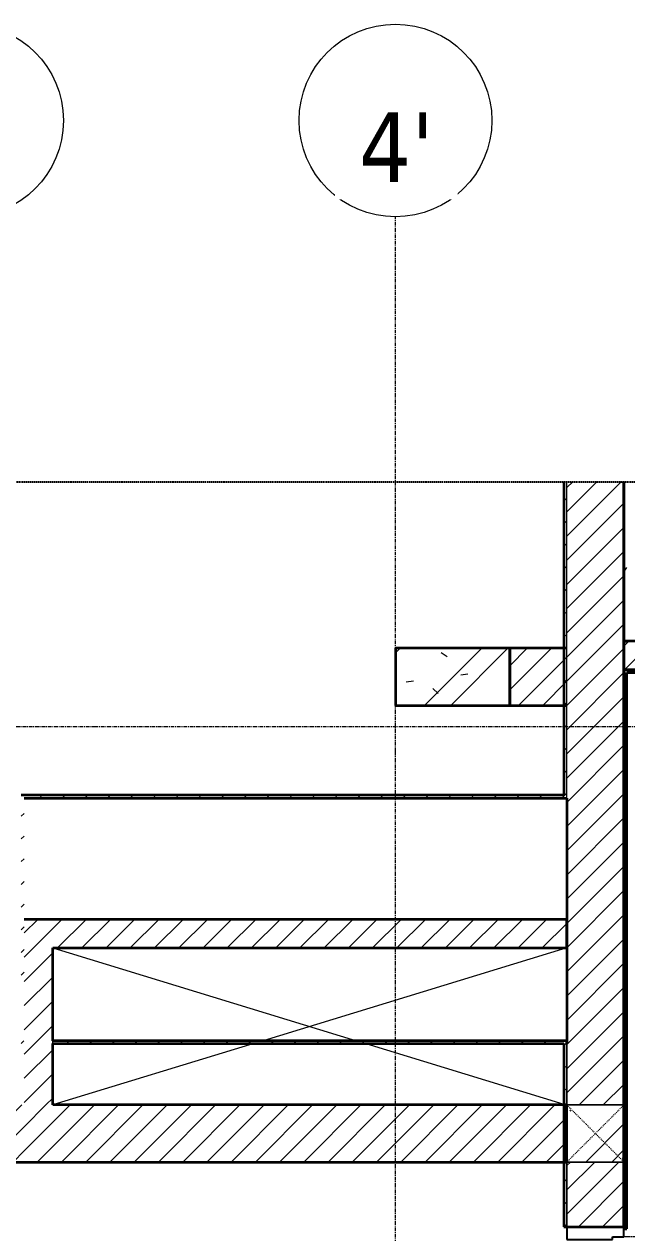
# Model space of a CAD drawing. Header units: millimetres. Extents: x 42313 to 135642, y -5392 to 75500.
# Drawn here: x 73596 to 75706, y 71264 to 75499 of the extents above; entities that cross this region are included whole.
import ezdxf

# ---------------------------------------------------------------- set-up
doc = ezdxf.new("R2010")
doc.units = ezdxf.units.MM
for name, pattern in [('Dash', [6, 3, -3]), ('Dash - Tight', [4.5, 3, -1.5]), ('Grid Line', [22.225, 12.7, -3.175, 3.175, -3.175]), ('Hidden', [7.14375, 4.7625, -2.38125])]:
    doc.linetypes.add(name, pattern=pattern)
for name, color, linetype, lineweight in [('0-2', 90, 'Continuous', 5), ('0-3', 7, 'Continuous', 18), ('A-DETL-GENF-2', 92, 'Dash - Tight', 18), ('A-DETL-GENF-3', 92, 'Hidden', 25), ('A-DOOR', 31, 'Continuous', 18), ('A-DOOR-FRAM', 31, 'Continuous', 25), ('A-WALL', 113, 'Continuous', 18), ('A-WALL-1', 113, 'Continuous', 35), ('A-WALL-2', 250, 'Continuous', 35), ('A-WALL-PATT-1', 7, 'Continuous', 18), ('A-WALL-PATT-2', 111, 'Continuous', 18), ('A-WALL-PATT-3', 9, 'Continuous', 18), ('I-WALL-1', 250, 'Continuous', 35), ('I-WALL-3', 2, 'Continuous', 35), ('S-COLS', 52, 'Continuous', 18), ('S-COLS-1', 9, 'Continuous', 18), ('S-COLS-2', 250, 'Continuous', 35), ('S-COLS-3', 52, 'Dash', 18), ('S-COLS-4', 52, 'Continuous', 35), ('S-COLS-HDLN', 52, 'Dash', 18), ('S-GRID-1', 1, 'Grid Line', 9), ('S-GRID-IDEN', 1, 'Continuous', 9)]:
    doc.layers.add(name, color=color, linetype=linetype, lineweight=lineweight)
doc.styles.add('Tahoma_B', font='tahomabd.ttf', dxfattribs={"height": 243.75})
pattern_1 = [(45, (28943.264, 0), (-42.426407, 42.426407), [])]
pattern_2 = [(45, (28943.264, 0), (-39.774756, 39.774756), [])]
pattern_3 = [(50, (28943.26, 0), (546.5526, -47.8174), [57.15, -628.65]), (355, (28943.26, 0), (-105.7283, 573.17), [45.72, -502.92]), (100.451, (28988.8, -4), (440.8275, 525.35), [48.57, -534.27]), (46.184, (28943.26, 152.4), (813.2367, -126.1284), [85.725, -942.975]), (96.636, (29011, 141.9), (712.2074, 742.283), [72.855, -801.405]), (351.184, (28943.3, 152.4), (712.215, 742.276), [68.58, -754.38]), (21, (29019.46, 114.3), (454.8433, -306.796), [57.15, -628.65]), (326, (29019.46, 114.3), (185.4063, 552.5638), [45.72, -502.92]), (71.451, (29057.37, 88.73), (640.2512, 245.764), [48.57, -534.27]), (37.5, (28943.26, 0), (9.26637, 253.66504), [5.029, -491.795, 5.029, -505.511, -504.825]), (37.5, (28943.26, 0), (9.26637, 253.66504), [-1007.364, 5.029, -499.796]), (7.5, (28943.26, 0), (200.4594, 300.5414), [5.029, -286.055, 5.029, -480.365, -192.405]), (7.5, (28943.26, 0), (200.4594, 300.5414), [-776.478, 5.029, -187.376]), (327.5, (28773.34, 0), (406.77284, -17.18643), [5.029, -185.471, 5.029, -589.331, -788.67]), (327.5, (28773.34, 0), (406.77284, -17.18643), [-784.86, 5.029, -783.641]), (317.5, (28697.14, 0), (444.388, 76.2803), [5.029, -242.621, 5.029, -389.687, -560.07]), (317.5, (28697.14, 0), (444.388, 76.2803), [-642.366, 5.029, -555.041]), (45, (28943.26, 0), (-188.5854, 188.5854), []), (45, (28943.26, 285.75), (-188.5854, 188.5854), [])]

# ---------------------------------------------------------------- blocks, each defined once
blk = doc.blocks.new('NCV_TKTC_KET CAU_rvt-2-TKCS_RAMP DỐC 1 - MẶT BẰNG TẦNG 1')
at = {"layer": 'S-COLS-1'}
h = blk.add_hatch(dxfattribs=at)
h.set_pattern_fill('FP_2', color=256, style=0, pattern_type=2)
h.set_pattern_definition([(45, (0, 0), (-188.5854, 188.5854), []), (45, (0, 285.75), (-188.5854, 188.5854), [])])
h.paths.add_polyline_path([(46352.6, 73111.9), (46352.6, 73311.9), (45952.6, 73311.9), (45952.6, 73111.9)])
h = blk.add_hatch(dxfattribs=at)
h.set_pattern_fill('FP_3', color=256, style=0, pattern_type=2)
h.set_pattern_definition([(50, (0, 0), (546.5526, -47.8174), [57.15, -628.65]), (355, (0, 0), (-105.7283, 573.17), [45.72, -502.92]), (100.451, (45.55, -4), (440.8275, 525.35), [48.57, -534.27]), (46.184, (0, 152.4), (813.2367, -126.1284), [85.725, -942.975]), (96.636, (67.8, 141.9), (712.2074, 742.2826), [72.855, -801.405]), (351.184, (0, 152.4), (712.215, 742.276), [68.58, -754.38]), (21, (76.2, 114.3), (454.8433, -306.796), [57.15, -628.65]), (326, (76.2, 114.3), (185.4063, 552.5638), [45.72, -502.92]), (71.451, (114.1, 88.73), (640.2512, 245.764), [48.57, -534.27]), (37.5, (0, 0), (9.26637, 253.66504), [25.146, -471.678, 25.146, -485.394, -504.825]), (37.5, (0, 0), (9.26637, 253.66504), [-1007.364, 25.146, -479.679]), (7.5, (0, 0), (200.4594, 300.5414), [25.146, -265.938, 25.146, -460.248, -192.405]), (7.5, (0, 0), (200.4594, 300.5414), [-776.478, 25.146, -167.259]), (327.5, (-169.93, 0), (406.77284, -17.18643), [25.146, -165.354, 25.146, -569.214, -788.67]), (327.5, (-169.93, 0), (406.77284, -17.18643), [-784.86, 25.146, -763.524]), (317.5, (-246.13, 0), (444.388, 76.2803), [25.146, -222.504, 25.146, -369.57, -560.07]), (317.5, (-246.13, 0), (444.388, 76.2803), [-642.366, 25.146, -534.924])])
h.paths.add_polyline_path([(46352.6, 73111.9), (46352.6, 73311.9), (45952.6, 73311.9), (45952.6, 73111.9)])
at = {"layer": 'S-COLS-2'}
for p, q in [((45952.6, 73311.9), (45952.6, 73111.9)), ((46352.6, 73311.9), (45952.6, 73311.9)), ((46352.6, 73111.9), (46352.6, 73311.9)), ((45952.6, 73111.9), (46352.6, 73111.9))]:
    blk.add_line(p, q, dxfattribs=at)
blk = doc.blocks.new('NCV_TKTC_TANG 1_rvt-2-TKCS_RAMP DỐC 1 - MẶT BẰNG TẦNG 1')
at = {"layer": 'A-WALL-PATT-1'}
h = blk.add_hatch(dxfattribs=at)
h.set_pattern_fill('FP_5', color=256, style=0, pattern_type=2)
h.set_pattern_definition([(45, (0, 0), (-39.774756, 39.774756), [])])
h.paths.add_polyline_path([(46762.6, 70036.9), (46762.6, 70187.4), (46752.6, 70187.4), (46752.6, 70036.9)])
h.paths.add_polyline_path([(46752.6, 71277.4), (46762.6, 71277.4), (46762.6, 73236.9), (46752.6, 73236.9), (46752.6, 72203.9)])
at = {"layer": 'A-WALL-PATT-3'}
h = blk.add_hatch(dxfattribs=at)
h.set_pattern_fill('FP_6', color=256, style=0, pattern_type=2)
h.set_pattern_definition([(0, (0, 0), (304.8, 76.2), [25.146, -203.454, 25.146, -203.454, -1219.2]), (0, (0, 0), (304.8, 76.2), [-457.2, 25.146, -432.054, 25.146, -203.454, -533.4]), (0, (0, 0), (304.8, 76.2), [-1143, 25.146, -127.254, 25.146, -355.854]), (120, (114.3, 38.1), (-218.391136, 225.86454), [25.146, -203.454, 25.146, -203.454, -1219.2]), (120, (114.3, 38.1), (-218.391136, 225.86454), [-457.2, 25.146, -432.054, 25.146, -203.454, -533.4]), (120, (114.3, 38.1), (-218.391136, 225.86454), [-1143, 25.146, -127.254, 25.146, -355.854]), (240, (152.4, 190.5), (-86.408864, -302.06454), [25.146, -203.454, 25.146, -203.454, -1219.2]), (240, (152.4, 190.5), (-86.408864, -302.06454), [-457.2, 25.146, -432.054, 25.146, -203.454, -533.4]), (240, (152.4, 190.5), (-86.408864, -302.06454), [-1143, 25.146, -127.254, 25.146, -355.854])])
h.paths.add_polyline_path([(46762.6, 73336.9), (46762.6, 73895.8), (46752.6, 73895.8), (46752.6, 73336.9)])
h = blk.add_hatch(dxfattribs=at)
h.set_pattern_fill('FP_1', color=256, style=0, pattern_type=2)
h.set_pattern_definition([(45, (0, 0), (-42.426407, 42.426407), [])])
h.paths.add_polyline_path([(46752.6, 73236.9), (48552.6, 73236.9), (48552.6, 73336.9), (46752.6, 73336.9)])
at = {"layer": 'A-WALL-2'}
for p, q in [((48552.6, 73336.9), (46752.6, 73336.9)), ((46752.6, 73336.9), (46752.6, 73236.9)), ((46752.6, 73236.9), (48552.6, 73236.9))]:
    blk.add_line(p, q, dxfattribs=at)
at = {"layer": 'I-WALL-1'}
for p, q in [((46752.6, 73895.8), (46752.6, 73336.9)), ((46752.6, 73336.9), (46762.6, 73336.9)), ((46762.6, 73236.9), (46752.6, 73236.9)), ((46752.6, 73236.9), (46752.6, 71277.4)), ((48552.6, 73236.9), (46762.6, 73236.9)), ((46762.6, 71277.4), (46762.6, 73226.9)), ((46762.6, 73226.9), (50562.6, 73226.9)), ((46752.6, 71277.4), (46762.6, 71277.4))]:
    blk.add_line(p, q, dxfattribs=at)
blk = doc.blocks.new('G1_SOF - BO TRU - 200x200-3050151-TKCS_RAMP DỐC 1 - MẶT BẰNG TẦNG 1')
at = {"layer": 'S-COLS-HDLN'}
for p, q in [((-100, 100), (100, -100)), ((100, 100), (-100, -100))]:
    blk.add_line(p, q, dxfattribs=at)
blk = doc.blocks.new('FD_05 - FD_05-1000x2200mm-835434-TKCS_RAMP DỐC 1 - MẶT BẰNG TẦNG 1')
at = {"layer": 'A-DETL-GENF-2'}
for p, q in [((470, 100), (470, 1120)), ((470, 1120), (510, 1120)), ((510, 1120), (510, 100)), ((510, 100), (470, 100))]:
    blk.add_line(p, q, dxfattribs=at)
blk.add_arc((510, 100), 1020, 92.2475, 180, dxfattribs=at)
at = {"layer": 'A-DOOR-FRAM'}
for p, q in [((-510, 100), (-545, 100)), ((-545, 100), (-545, -100)), ((-510, 60), (-510, 100)), ((545, 100), (510, 100)), ((510, 100), (510, 60)), ((545, -100), (545, 100)), ((-500, 60), (-510, 60)), ((-500, -100), (-500, 60)), ((510, 60), (500, 60)), ((500, 60), (500, -100)), ((-545, -100), (-500, -100)), ((500, -100), (545, -100))]:
    blk.add_line(p, q, dxfattribs=at)
blk = doc.blocks.new('BORDER VIEW - BORDER VIEW-2145199-TKCS_RAMP DỐC 1 - MẶT BẰNG TẦNG 1')
at = {"layer": 'A-DETL-GENF-3'}
blk.add_line((150, 13098.8), (20197.8, 13098.8), dxfattribs=at)
blk = doc.blocks.new('Grid - M_Grid Head - Circle-353313-TKCS_RAMP DỐC 1 - MẶT BẰNG TẦNG 1')
at = {"layer": 'S-GRID-IDEN'}
blk.add_circle((0, 0), 4.5, dxfattribs=at)

msp = doc.modelspace()

# ---------------------------------------------------------------- hatches: boundary and pattern name
at = {"layer": 'A-WALL-PATT-2'}
h = msp.add_hatch(dxfattribs=at)
h.set_pattern_fill('FP_5', color=256, style=0, pattern_type=2)
h.set_pattern_definition(pattern_2)
h.paths.add_polyline_path([(75485.8, 72796.9), (75495.8, 72796.9), (75495.8, 73895.8), (75485.8, 73895.8), (75485.8, 73097.3)])
h = msp.add_hatch(dxfattribs=at)
h.set_pattern_fill('FP_1', color=256, style=0, pattern_type=2)
h.set_pattern_definition(pattern_1)
h.paths.add_polyline_path([(75695.8, 70036.9), (75695.8, 70195.3), (75495.8, 70195.3), (75495.8, 70036.9)])
h.paths.add_polyline_path([(75495.8, 71285.3), (75695.8, 71285.3), (75695.8, 71511.9), (75495.8, 71511.9)])
h.paths.add_polyline_path([(75695.8, 71711.9), (75695.8, 73895.8), (75495.8, 73895.8), (75495.8, 71711.9)])
h = msp.add_hatch(dxfattribs=at)
h.set_pattern_fill('FP_1', color=256, style=0, pattern_type=2)
h.set_pattern_definition(pattern_1)
h.paths.add_polyline_path([(75295.8, 73111.9), (75495.8, 73111.9), (75495.8, 73311.9), (75295.8, 73311.9)])
h = msp.add_hatch(dxfattribs=at)
h.set_pattern_fill('FP_5', color=256, style=0, pattern_type=2)
h.set_pattern_definition(pattern_2)
h.paths.add_polyline_path([(73585.8, 72136.9), (73595.8, 72136.9), (73595.8, 72796.9), (73585.8, 72796.9), (73585.8, 72146.9)])
h = msp.add_hatch(dxfattribs=at)
h.set_pattern_fill('FP_5', color=256, style=0, pattern_type=2)
h.set_pattern_definition(pattern_2)
h.paths.add_polyline_path([(75455.8, 72786.9), (75495.8, 72786.9), (75495.8, 72796.9), (73595.8, 72796.9), (73595.8, 72786.9)])
h = msp.add_hatch(dxfattribs=at)
h.set_pattern_fill('FP_1', color=256, style=0, pattern_type=2)
h.set_pattern_definition(pattern_1)
h.paths.add_polyline_path([(73595.8, 71711.9), (73695.8, 71711.9), (73695.8, 72361.9), (73595.8, 72361.9), (73595.8, 71926.9)])
h = msp.add_hatch(dxfattribs=at)
h.set_pattern_fill('FP_1', color=256, style=0, pattern_type=2)
h.set_pattern_definition(pattern_1)
h.paths.add_polyline_path([(75495.8, 72261.9), (75495.8, 72361.9), (73695.8, 72361.9), (73695.8, 72261.9), (75455.8, 72261.9)])
h = msp.add_hatch(dxfattribs=at)
h.set_pattern_fill('FP_5', color=256, style=0, pattern_type=2)
h.set_pattern_definition(pattern_2)
h.paths.add_polyline_path([(75485.8, 71926.9), (75495.8, 71926.9), (75495.8, 71936.9), (73695.8, 71936.9), (73695.8, 71926.9), (75455.8, 71926.9)])
h.paths.add_polyline_path([(72935.8, 71926.9), (73595.8, 71926.9), (73595.8, 71936.9), (72935.8, 71936.9), (72935.8, 71934.4)])
h = msp.add_hatch(dxfattribs=at)
h.set_pattern_fill('FP_5', color=256, style=0, pattern_type=2)
h.set_pattern_definition(pattern_2)
h.paths.add_polyline_path([(75485.8, 70036.9), (75495.8, 70036.9), (75495.8, 70195.3), (75485.8, 70195.3), (75485.8, 70046.9)])
h.paths.add_polyline_path([(75495.8, 71285.3), (75495.8, 71926.9), (75485.8, 71926.9), (75485.8, 71285.3)])
h = msp.add_hatch(dxfattribs=at)
h.set_pattern_fill('FP_1', color=256, style=0, pattern_type=2)
h.set_pattern_definition(pattern_1)
h.paths.add_polyline_path([(73595.8, 71511.9), (73595.8, 71711.9), (72935.8, 71711.9), (72935.8, 71511.9)])
h = msp.add_hatch(dxfattribs=at)
h.set_pattern_fill('FP_1', color=256, style=0, pattern_type=2)
h.set_pattern_definition(pattern_1)
h.paths.add_polyline_path([(75495.8, 71511.9), (75495.8, 71711.9), (73595.8, 71711.9), (73595.8, 71511.9), (75455.8, 71511.9)])
at = {"layer": 'S-COLS-1'}
h = msp.add_hatch(dxfattribs=at)
h.set_pattern_fill('FP_4', color=256, style=0, pattern_type=2)
h.set_pattern_definition(pattern_3)
h.paths.add_polyline_path([(75695.8, 71511.9), (75695.8, 71711.9), (75495.8, 71711.9), (75495.8, 71511.9)])
h = msp.add_hatch(dxfattribs=at)
h.set_pattern_fill('FP_4', color=256, style=0, pattern_type=2)
h.set_pattern_definition(pattern_3)
h.paths.add_polyline_path([(75695.8, 71511.9), (75695.8, 71711.9), (75495.8, 71711.9), (75495.8, 71511.9)])

# ---------------------------------------------------------------- linework, layer by layer
at = {"layer": '0-3'}
for p, q in [((73695.8, 72261.9), (74759.5, 71936.9)), ((75495.8, 72261.9), (74432.2, 71936.9)), ((74399.5, 71926.9), (73695.8, 71711.9)), ((74792.2, 71926.9), (75485.8, 71715))]:
    msp.add_line(p, q, dxfattribs=at)
at = {"layer": 'A-WALL'}
for p, q in [((75495.8, 72786.9), (75495.8, 73895.8)), ((73695.8, 71926.9), (73695.8, 71936.9)), ((75495.8, 71711.9), (75495.8, 71926.9)), ((75495.8, 71926.9), (75495.8, 71285.3)), ((75495.8, 71711.9), (75695.8, 71711.9)), ((75495.8, 71285.3), (75495.8, 71511.9)), ((75695.8, 71511.9), (75495.8, 71511.9))]:
    msp.add_line(p, q, dxfattribs=at)
at = {"layer": 'A-WALL-1'}
for p, q in [((75695.8, 71711.9), (75695.8, 73895.8)), ((75495.8, 73311.9), (75295.8, 73311.9)), ((75295.8, 73311.9), (75295.8, 73111.9)), ((75295.8, 73111.9), (75495.8, 73111.9)), ((75495.8, 72786.9), (75495.8, 71926.9)), ((75495.8, 72361.9), (73595.8, 72361.9)), ((75495.8, 72261.9), (75495.8, 72361.9)), ((73695.8, 71936.9), (73695.8, 72261.9)), ((73695.8, 72261.9), (75495.8, 72261.9)), ((73695.8, 71711.9), (73695.8, 71926.9)), ((75495.8, 71711.9), (73695.8, 71711.9)), ((72935.8, 71511.9), (75495.8, 71511.9)), ((75695.8, 71285.3), (75695.8, 71511.9)), ((75495.8, 71285.3), (75695.8, 71285.3))]:
    msp.add_line(p, q, dxfattribs=at)
at = {"layer": 'I-WALL-3'}
for p, q in [((75485.8, 73895.8), (75485.8, 72796.9)), ((75485.8, 72796.9), (73585.8, 72796.9)), ((73595.8, 72786.9), (75495.8, 72786.9)), ((75495.8, 71936.9), (73695.8, 71936.9)), ((73695.8, 71926.9), (75485.8, 71926.9)), ((75485.8, 71926.9), (75485.8, 71285.3)), ((75495.8, 71926.9), (75495.8, 71936.9)), ((75495.8, 71511.9), (75495.8, 71711.9)), ((75485.8, 71285.3), (75495.8, 71285.3))]:
    msp.add_line(p, q, dxfattribs=at)
at = {"layer": 'S-COLS'}
for p, q in [((75695.8, 71711.9), (75495.8, 71711.9)), ((75495.8, 71711.9), (75495.8, 71511.9)), ((75495.8, 71511.9), (75695.8, 71511.9))]:
    msp.add_line(p, q, dxfattribs=at)
at = {"layer": 'S-COLS-4'}
msp.add_line((75695.8, 71511.9), (75695.8, 71711.9), dxfattribs=at)
at = {"layer": 'S-GRID-1'}
for p, q in [((74895.8, 72948.8), (74895.8, 74823.8)), ((73846.8, 73036.9), (71971.8, 73036.9)), ((92523.7, 73036.9), (73846.8, 73036.9)), ((74895.8, 61624.2), (74895.8, 72948.8))]:
    msp.add_line(p, q, dxfattribs=at)

# ---------------------------------------------------------------- block references
at = {"layer": '0-2'}
for name in ['NCV_TKTC_TANG 1_rvt-2-TKCS_RAMP DỐC 1 - MẶT BẰNG TẦNG 1', 'NCV_TKTC_KET CAU_rvt-2-TKCS_RAMP DỐC 1 - MẶT BẰNG TẦNG 1']:
    msp.add_blockref(name, (28943.3, 0), dxfattribs=at)
at = {"layer": 'A-DETL-GENF-2'}
msp.add_blockref('BORDER VIEW - BORDER VIEW-2145199-TKCS_RAMP DỐC 1 - MẶT BẰNG TẦNG 1', (72935.8, 60796.9), dxfattribs=at)
at = {"layer": 'A-DOOR', "rotation": 269.9999999999999}
msp.add_blockref('FD_05 - FD_05-1000x2200mm-835434-TKCS_RAMP DỐC 1 - MẶT BẰNG TẦNG 1', (75595.8, 70740.3), dxfattribs=at)
at = {"layer": 'S-COLS-3'}
msp.add_blockref('G1_SOF - BO TRU - 200x200-3050151-TKCS_RAMP DỐC 1 - MẶT BẰNG TẦNG 1', (75595.8, 71611.9), dxfattribs=at)
at = {"layer": 'S-GRID-IDEN', "xscale": 74.99999999999996, "yscale": 74.99999999999996, "zscale": 74.99999999999996}
for p in [(73395.8, 75161.3), (74895.8, 75161.3)]:
    msp.add_blockref('Grid - M_Grid Head - Circle-353313-TKCS_RAMP DỐC 1 - MẶT BẰNG TẦNG 1', p, dxfattribs=at)

# ---------------------------------------------------------------- next in the draw order: texts
at = {"layer": 'S-GRID-IDEN', "insert": (74899.3, 75067.7), "char_height": 243.75, "width": 307.5, "attachment_point": 5, "line_spacing_factor": 0.996129, "style": 'Tahoma_B', "bg_fill": 3, "box_fill_scale": 1.25, "bg_fill_color": 256, "bg_fill_true_color": 13158600, "bg_fill_transparency": 0}
msp.add_mtext("\\pt952.49944,1904.99888,2857.50075,3810.00019,4762.49962,5714.99906,6667.50094,7620.00037,8572.49981,9524.99925,10477.50113,11430.00056,12382.5,13334.99944,14287.49888,15240.00075,16192.50019,17144.99963,18097.49906,19050.00094,20002.50038,20954.99981,21907.49925,22860.00113,23812.50056,24765,25717.49944,26669.99887,27622.50075,28575.00019,29527.49963,30479.99906;4'", dxfattribs=at)

doc.saveas('drawing.dxf')
